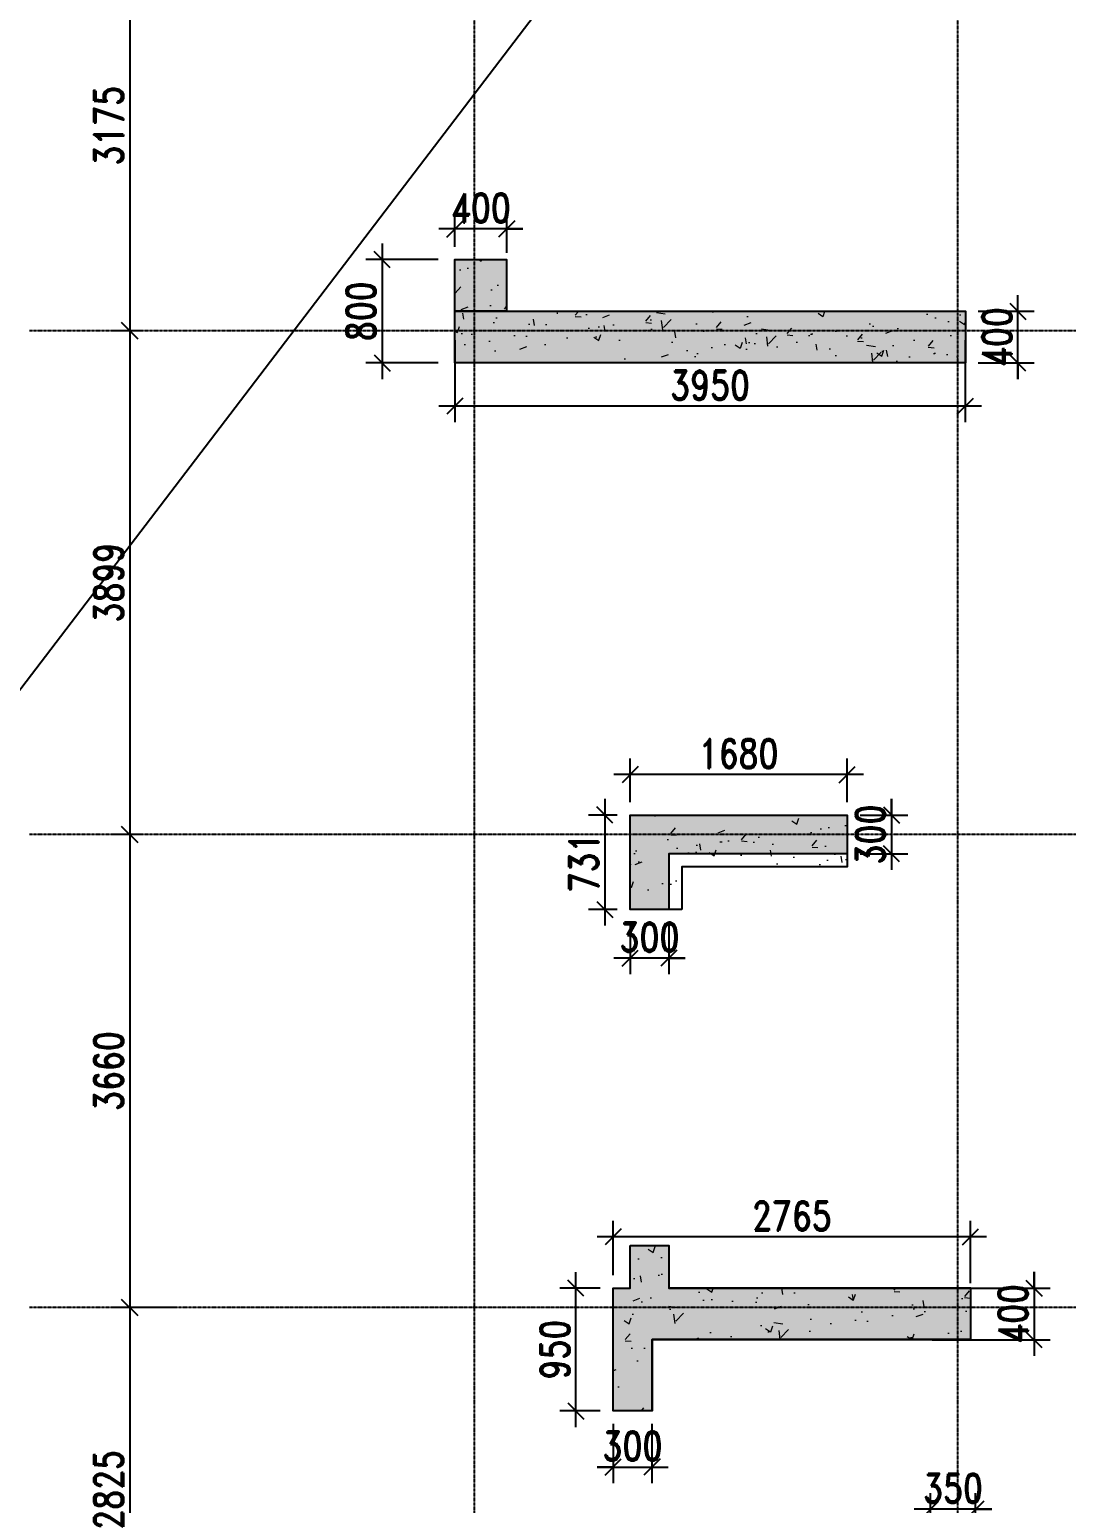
# Model space of a CAD drawing. Header units: millimetres. Extents: x 2061841 to 105821645, y -77612 to 48520811.
# Drawn here: x 105234358 to 105242382, y 48446176 to 48457584 of the extents above; entities that cross this region are included whole.
import ezdxf

# ---------------------------------------------------------------- set-up
doc = ezdxf.new("R2010")
doc.units = ezdxf.units.MM
doc.header["$LTSCALE"] = 10
doc.header["$MEASUREMENT"] = 0
doc.linetypes.add('CENTER', pattern=[2, 1.25, -0.25, 0.25, -0.25])
for name, color, linetype in [('AS-COLS', 2, 'Continuous'), ('DIM', 8, 'Continuous'), ('griddim', 3, 'Continuous'), ('S-OPENING', 6, 'Continuous')]:
    doc.layers.add(name, color=color, linetype=linetype)
doc.layers.add('S-STRCOL HATCH', color=33, linetype='Continuous', lineweight=9)
doc.styles.add('200', font='romand.shx', dxfattribs={"width": 0.8, "height": 225})
doc.dimstyles.new('GR1', dxfattribs={"dimtxt": 225, "dimasz": 125, "dimexe": 125, "dimexo": 100, "dimgap": 50, "dimtad": 1, "dimdec": 0, "dimzin": 3, "dimdsep": 46, "dimtxsty": '200', "dimblk1": 'OBLIQUE', "dimblk2": 'OBLIQUE', "dimsah": 1, "dimcen": 0.0625, "dimdle": 125, "dimclrd": 3, "dimclre": 3, "dimclrt": 2, "dimadec": 0, "dimazin": 0, "dimtfac": 1, "dimtdec": 0, "dimtix": 1, "dimtmove": 0, "dimatfit": 3, "dimfxl": 1, "dimtolj": 1, "dimtzin": 0, "dimarcsym": 0})
pattern_1 = [(50, (-102438165.63, -48481002.76), (546.554007, -47.8172566), [57.15, -628.65]), (355, (-102438165.63, -48481002.76), (-105.7302643, 573.1705357), [45.72, -502.9217525]), (100.4514447, (-102438120.1, -48481006.74), (440.8237413, 525.3532557), [48.5700264, -534.2707338]), (46.1842, (-102438165.6, -48480850.36), (813.2371227, -126.1269838), [85.725, -942.975]), (96.6355576, (-102438097.9, -48480860.9), (712.212402, 742.278374), [72.8550694, -801.4068245]), (351.1841512, (-102438165.6, -48480850.36), (712.212402, 742.278374), [68.579901, -754.379196]), (21, (-102438089.43, -48480888.46), (454.8431738, -306.7955946), [57.15, -628.65]), (326, (-102438089.43, -48480888.46), (185.406085, 552.5638984), [45.72, -502.92]), (71.451445, (-102438051.53, -48480914), (640.2492578, 245.7683067), [48.5700264, -534.2698128]), (37.5, (-102438165.63, -48481002.76), (9.26580975, 253.66511662), [0, -496.824, 0, -510.54, 0, -504.825]), (7.5, (-102438165.63, -48481002.76), (200.4589875, 300.54172445), [0, -291.084, 0, -485.394, 0, -192.405]), (327.5, (-102438335.56, -48481002.76), (406.7717855, -17.18623198), [0, -190.5, 0, -594.36, 0, -788.67]), (317.5, (-102438411.76, -48481002.76), (444.3875442, 76.2794731), [0, -247.65, 0, -394.716, 0, -560.07])]

# ---------------------------------------------------------------- blocks, each defined once
blk = doc.blocks.new('_Oblique')
at = {"color": 0, "linetype": 'ByBlock', "lineweight": -2}
blk.add_line((-0.5, -0.5), (0.5, 0.5), dxfattribs=at)
blk = doc.blocks.new('*D639')
at = {"layer": 'AS-COLS', "color": 3, "lineweight": -2, "transparency": 16777216}
for p, q in [((102472133, 48556568), (102472133, 48553143)), ((102472219, 48556443), (102472008, 48556443)), ((102472219, 48553268), (102472008, 48553268))]:
    blk.add_line(p, q, dxfattribs=at)
at = {"layer": 'Defpoints', "color": 0, "transparency": 16777216}
for p in [(102472319, 48556443), (102472133, 48553268), (102472319, 48553268)]:
    blk.add_point(p, dxfattribs=at)
at = {"layer": 'AS-COLS', "color": 3, "linetype": 'ByBlock', "lineweight": -2, "transparency": 16777216, "xscale": 125, "yscale": 125, "zscale": 125}
for p, rotation in [((102472133, 48556443), 90), ((102472133, 48553268), 270)]:
    blk.add_blockref('_Oblique', p, dxfattribs=dict(at, rotation=rotation))
at = {"layer": 'AS-COLS', "color": 2, "transparency": 16777216, "insert": (102471970, 48554855), "char_height": 225, "attachment_point": 5, "rotation": 90, "style": '200'}
blk.add_mtext('\\A1;3175', dxfattribs=at)
blk = doc.blocks.new('*D640')
at = {"layer": 'AS-COLS', "color": 3, "lineweight": -2, "transparency": 16777216}
for p, q in [((102472133, 48553393), (102472133, 48549243)), ((102472219, 48553268), (102472008, 48553268)), ((102472219, 48549368), (102472008, 48549368))]:
    blk.add_line(p, q, dxfattribs=at)
at = {"layer": 'Defpoints', "color": 0, "transparency": 16777216}
for p in [(102472319, 48553268), (102472133, 48549368), (102472319, 48549368)]:
    blk.add_point(p, dxfattribs=at)
at = {"layer": 'AS-COLS', "color": 3, "linetype": 'ByBlock', "lineweight": -2, "transparency": 16777216, "xscale": 125, "yscale": 125, "zscale": 125}
for p, rotation in [((102472133, 48553268), 90), ((102472133, 48549368), 270)]:
    blk.add_blockref('_Oblique', p, dxfattribs=dict(at, rotation=rotation))
at = {"layer": 'AS-COLS', "color": 2, "transparency": 16777216, "insert": (102471970, 48551318), "char_height": 225, "attachment_point": 5, "rotation": 90, "style": '200'}
blk.add_mtext('\\A1;3899', dxfattribs=at)
blk = doc.blocks.new('*D641')
at = {"layer": 'AS-COLS', "color": 3, "lineweight": -2, "transparency": 16777216}
for p, q in [((102472133, 48549493), (102472133, 48545583)), ((102472219, 48549368), (102472008, 48549368)), ((102472479, 48545708), (102472008, 48545708))]:
    blk.add_line(p, q, dxfattribs=at)
at = {"layer": 'Defpoints', "color": 0, "transparency": 16777216}
for p in [(102472319, 48549368), (102472133, 48545708), (102472579, 48545708)]:
    blk.add_point(p, dxfattribs=at)
at = {"layer": 'AS-COLS', "color": 3, "linetype": 'ByBlock', "lineweight": -2, "transparency": 16777216, "xscale": 125, "yscale": 125, "zscale": 125}
for p, rotation in [((102472133, 48549368), 90), ((102472133, 48545708), 270)]:
    blk.add_blockref('_Oblique', p, dxfattribs=dict(at, rotation=rotation))
at = {"layer": 'AS-COLS', "color": 2, "transparency": 16777216, "insert": (102471970, 48547538), "char_height": 225, "attachment_point": 5, "rotation": 90, "style": '200'}
blk.add_mtext('\\A1;3660', dxfattribs=at)
blk = doc.blocks.new('*D642')
at = {"layer": 'AS-COLS', "color": 3, "lineweight": -2, "transparency": 16777216}
for p, q in [((102472133, 48545833), (102472133, 48542758)), ((102472479, 48545708), (102472008, 48545708)), ((102472479, 48542883), (102472008, 48542883))]:
    blk.add_line(p, q, dxfattribs=at)
at = {"layer": 'Defpoints', "color": 0, "transparency": 16777216}
for p in [(102472579, 48545708), (102472133, 48542883), (102472579, 48542883)]:
    blk.add_point(p, dxfattribs=at)
at = {"layer": 'AS-COLS', "color": 3, "linetype": 'ByBlock', "lineweight": -2, "transparency": 16777216, "xscale": 125, "yscale": 125, "zscale": 125}
for p, rotation in [((102472133, 48545708), 90), ((102472133, 48542883), 270)]:
    blk.add_blockref('_Oblique', p, dxfattribs=dict(at, rotation=rotation))
at = {"layer": 'AS-COLS', "color": 2, "transparency": 16777216, "insert": (102471970, 48544296), "char_height": 225, "attachment_point": 5, "rotation": 90, "style": '200'}
blk.add_mtext('\\A1;2825', dxfattribs=at)
blk = doc.blocks.new('*D385')
at = {"layer": 'Defpoints', "color": 0, "transparency": 16777216}
for p in [(4554, 8748), (4554, 8352), (4904, 8340)]:
    blk.add_point(p, dxfattribs=at)
at = {"layer": 'DIM', "color": 3, "lineweight": -2, "transparency": 16777216}
for p, q in [((4554, 8452), (4554, 8873)), ((4904, 8440), (4904, 8873)), ((5029, 8748), (4429, 8748)), ((4554, 8748), (4429, 8748)), ((4904, 8748), (5029, 8748))]:
    blk.add_line(p, q, dxfattribs=at)
at = {"layer": 'DIM', "color": 3, "linetype": 'ByBlock', "lineweight": -2, "transparency": 16777216, "xscale": 125, "yscale": 125, "zscale": 125}
blk.add_blockref('_Oblique', (4554, 8748), dxfattribs=at)
at = {"layer": 'DIM', "color": 3, "linetype": 'ByBlock', "lineweight": -2, "transparency": 16777216, "xscale": 125, "yscale": 125, "zscale": 125, "rotation": 180}
blk.add_blockref('_Oblique', (4904, 8748), dxfattribs=at)
at = {"layer": 'DIM', "color": 2, "transparency": 16777216, "insert": (4729, 8911), "char_height": 225, "attachment_point": 5, "style": '200'}
blk.add_mtext('\\A1;350', dxfattribs=at)
blk = doc.blocks.new('*D388')
at = {"layer": 'Defpoints', "color": 0, "transparency": 16777216}
for p in [(2099, 10856), (2099, 10459), (4864, 10399)]:
    blk.add_point(p, dxfattribs=at)
at = {"layer": 'DIM', "color": 3, "lineweight": -2, "transparency": 16777216}
for p, q in [((2099, 10559), (2099, 10981)), ((4864, 10499), (4864, 10981)), ((4989, 10856), (1974, 10856))]:
    blk.add_line(p, q, dxfattribs=at)
at = {"layer": 'DIM', "color": 3, "linetype": 'ByBlock', "lineweight": -2, "transparency": 16777216, "xscale": 125, "yscale": 125, "zscale": 125, "rotation": 180}
blk.add_blockref('_Oblique', (2099, 10856), dxfattribs=at)
at = {"layer": 'DIM', "color": 3, "linetype": 'ByBlock', "lineweight": -2, "transparency": 16777216, "xscale": 125, "yscale": 125, "zscale": 125}
blk.add_blockref('_Oblique', (4864, 10856), dxfattribs=at)
at = {"layer": 'DIM', "color": 2, "transparency": 16777216, "insert": (3482, 11018), "char_height": 225, "attachment_point": 5, "style": '200'}
blk.add_mtext('\\A1;2765', dxfattribs=at)
blk = doc.blocks.new('*D389')
at = {"layer": 'Defpoints', "color": 0, "transparency": 16777216}
for p in [(4695, 10460), (4468, 10060), (5356, 10060)]:
    blk.add_point(p, dxfattribs=at)
at = {"layer": 'DIM', "color": 3, "lineweight": -2, "transparency": 16777216}
for p, q in [((5356, 10585), (5356, 9935)), ((5356, 10460), (5356, 10585)), ((4795, 10460), (5481, 10460)), ((4568, 10060), (5481, 10060)), ((5356, 10060), (5356, 9935))]:
    blk.add_line(p, q, dxfattribs=at)
at = {"layer": 'DIM', "color": 3, "linetype": 'ByBlock', "lineweight": -2, "transparency": 16777216, "xscale": 125, "yscale": 125, "zscale": 125}
for p, rotation in [((5356, 10460), 270), ((5356, 10060), 90)]:
    blk.add_blockref('_Oblique', p, dxfattribs=dict(at, rotation=rotation))
at = {"layer": 'DIM', "color": 2, "transparency": 16777216, "insert": (5194, 10260), "char_height": 225, "attachment_point": 5, "rotation": 90, "style": '200'}
blk.add_mtext('\\A1;400', dxfattribs=at)
blk = doc.blocks.new('*D390')
at = {"layer": 'Defpoints', "color": 0, "transparency": 16777216}
for p in [(2230, 14434), (2230, 14121), (3910, 14121)]:
    blk.add_point(p, dxfattribs=at)
at = {"layer": 'DIM', "color": 3, "lineweight": -2, "transparency": 16777216}
for p, q in [((2230, 14221), (2230, 14559)), ((3910, 14221), (3910, 14559)), ((4035, 14434), (2105, 14434))]:
    blk.add_line(p, q, dxfattribs=at)
at = {"layer": 'DIM', "color": 3, "linetype": 'ByBlock', "lineweight": -2, "transparency": 16777216, "xscale": 125, "yscale": 125, "zscale": 125, "rotation": 180}
blk.add_blockref('_Oblique', (2230, 14434), dxfattribs=at)
at = {"layer": 'DIM', "color": 3, "linetype": 'ByBlock', "lineweight": -2, "transparency": 16777216, "xscale": 125, "yscale": 125, "zscale": 125}
blk.add_blockref('_Oblique', (3910, 14434), dxfattribs=at)
at = {"layer": 'DIM', "color": 2, "transparency": 16777216, "insert": (3070, 14597), "char_height": 225, "attachment_point": 5, "style": '200'}
blk.add_mtext('\\A1;1680', dxfattribs=at)
blk = doc.blocks.new('*D391')
at = {"layer": 'Defpoints', "color": 0, "transparency": 16777216}
for p in [(2230, 14121), (2034, 13390), (2230, 13390)]:
    blk.add_point(p, dxfattribs=at)
at = {"layer": 'DIM', "color": 3, "lineweight": -2, "transparency": 16777216}
for p, q in [((2034, 14246), (2034, 13265)), ((2130, 14121), (1909, 14121)), ((2130, 13390), (1909, 13390))]:
    blk.add_line(p, q, dxfattribs=at)
at = {"layer": 'DIM', "color": 3, "linetype": 'ByBlock', "lineweight": -2, "transparency": 16777216, "xscale": 125, "yscale": 125, "zscale": 125}
for p, rotation in [((2034, 14121), 90), ((2034, 13390), 270)]:
    blk.add_blockref('_Oblique', p, dxfattribs=dict(at, rotation=rotation))
at = {"layer": 'DIM', "color": 2, "transparency": 16777216, "insert": (1872, 13755), "char_height": 225, "attachment_point": 5, "rotation": 90, "style": '200'}
blk.add_mtext('\\A1;731', dxfattribs=at)
blk = doc.blocks.new('*D392')
at = {"layer": 'Defpoints', "color": 0, "transparency": 16777216}
for p in [(2230, 13390), (2530, 13390), (2230, 13014)]:
    blk.add_point(p, dxfattribs=at)
at = {"layer": 'DIM', "color": 3, "lineweight": -2, "transparency": 16777216}
for p, q in [((2230, 13290), (2230, 12889)), ((2530, 13290), (2530, 12889)), ((2655, 13014), (2105, 13014)), ((2230, 13014), (2105, 13014)), ((2530, 13014), (2655, 13014))]:
    blk.add_line(p, q, dxfattribs=at)
at = {"layer": 'DIM', "color": 3, "linetype": 'ByBlock', "lineweight": -2, "transparency": 16777216, "xscale": 125, "yscale": 125, "zscale": 125}
blk.add_blockref('_Oblique', (2230, 13014), dxfattribs=at)
at = {"layer": 'DIM', "color": 3, "linetype": 'ByBlock', "lineweight": -2, "transparency": 16777216, "xscale": 125, "yscale": 125, "zscale": 125, "rotation": 180}
blk.add_blockref('_Oblique', (2530, 13014), dxfattribs=at)
at = {"layer": 'DIM', "color": 2, "transparency": 16777216, "insert": (2380, 13176), "char_height": 225, "attachment_point": 5, "style": '200'}
blk.add_mtext('\\A1;300', dxfattribs=at)
blk = doc.blocks.new('*D393')
at = {"layer": 'Defpoints', "color": 0, "transparency": 16777216}
for p in [(3910, 14121), (3910, 13821), (4253, 13821)]:
    blk.add_point(p, dxfattribs=at)
at = {"layer": 'DIM', "color": 3, "lineweight": -2, "transparency": 16777216}
for p, q in [((4253, 14246), (4253, 13696)), ((4253, 14121), (4253, 14246)), ((4010, 14121), (4378, 14121)), ((4010, 13821), (4378, 13821)), ((4253, 13821), (4253, 13696))]:
    blk.add_line(p, q, dxfattribs=at)
at = {"layer": 'DIM', "color": 3, "linetype": 'ByBlock', "lineweight": -2, "transparency": 16777216, "xscale": 125, "yscale": 125, "zscale": 125}
for p, rotation in [((4253, 14121), 270), ((4253, 13821), 90)]:
    blk.add_blockref('_Oblique', p, dxfattribs=dict(at, rotation=rotation))
at = {"layer": 'DIM', "color": 2, "transparency": 16777216, "insert": (4090, 13971), "char_height": 225, "attachment_point": 5, "rotation": 90, "style": '200'}
blk.add_mtext('\\A1;300', dxfattribs=at)
blk = doc.blocks.new('*D394')
at = {"layer": 'Defpoints', "color": 0, "transparency": 16777216}
for p in [(874, 17897), (4824, 17897), (874, 17286)]:
    blk.add_point(p, dxfattribs=at)
at = {"layer": 'DIM', "color": 3, "lineweight": -2, "transparency": 16777216}
for p, q in [((874, 17797), (874, 17161)), ((4824, 17797), (4824, 17161)), ((4949, 17286), (749, 17286))]:
    blk.add_line(p, q, dxfattribs=at)
at = {"layer": 'DIM', "color": 3, "linetype": 'ByBlock', "lineweight": -2, "transparency": 16777216, "xscale": 125, "yscale": 125, "zscale": 125, "rotation": 180}
blk.add_blockref('_Oblique', (874, 17286), dxfattribs=at)
at = {"layer": 'DIM', "color": 3, "linetype": 'ByBlock', "lineweight": -2, "transparency": 16777216, "xscale": 125, "yscale": 125, "zscale": 125}
blk.add_blockref('_Oblique', (4824, 17286), dxfattribs=at)
at = {"layer": 'DIM', "color": 2, "transparency": 16777216, "insert": (2849, 17448), "char_height": 225, "attachment_point": 5, "style": '200'}
blk.add_mtext('\\A1;3950', dxfattribs=at)
blk = doc.blocks.new('*D395')
at = {"layer": 'Defpoints', "color": 0, "transparency": 16777216}
for p in [(875, 18657), (875, 18420), (1275, 18373)]:
    blk.add_point(p, dxfattribs=at)
at = {"layer": 'DIM', "color": 3, "lineweight": -2, "transparency": 16777216}
for p, q in [((875, 18520), (875, 18782)), ((1275, 18473), (1275, 18782)), ((1400, 18657), (750, 18657)), ((875, 18657), (750, 18657)), ((1275, 18657), (1400, 18657))]:
    blk.add_line(p, q, dxfattribs=at)
at = {"layer": 'DIM', "color": 3, "linetype": 'ByBlock', "lineweight": -2, "transparency": 16777216, "xscale": 125, "yscale": 125, "zscale": 125}
blk.add_blockref('_Oblique', (875, 18657), dxfattribs=at)
at = {"layer": 'DIM', "color": 3, "linetype": 'ByBlock', "lineweight": -2, "transparency": 16777216, "xscale": 125, "yscale": 125, "zscale": 125, "rotation": 180}
blk.add_blockref('_Oblique', (1275, 18657), dxfattribs=at)
at = {"layer": 'DIM', "color": 2, "transparency": 16777216, "insert": (1075, 18820), "char_height": 225, "attachment_point": 5, "style": '200'}
blk.add_mtext('\\A1;400', dxfattribs=at)
blk = doc.blocks.new('*D396')
at = {"layer": 'Defpoints', "color": 0, "transparency": 16777216}
for p in [(845, 18420), (311, 17620), (845, 17620)]:
    blk.add_point(p, dxfattribs=at)
at = {"layer": 'DIM', "color": 3, "lineweight": -2, "transparency": 16777216}
for p, q in [((311, 18545), (311, 17495)), ((745, 18420), (186, 18420)), ((745, 17620), (186, 17620))]:
    blk.add_line(p, q, dxfattribs=at)
at = {"layer": 'DIM', "color": 3, "linetype": 'ByBlock', "lineweight": -2, "transparency": 16777216, "xscale": 125, "yscale": 125, "zscale": 125}
for p, rotation in [((311, 18420), 90), ((311, 17620), 270)]:
    blk.add_blockref('_Oblique', p, dxfattribs=dict(at, rotation=rotation))
at = {"layer": 'DIM', "color": 2, "transparency": 16777216, "insert": (148, 18020), "char_height": 225, "attachment_point": 5, "rotation": 90, "style": '200'}
blk.add_mtext('\\A1;800', dxfattribs=at)
blk = doc.blocks.new('*D451')
at = {"layer": 'Defpoints', "color": 0, "transparency": 16777216}
for p in [(4824, 18020), (5231, 18020), (4824, 17620)]:
    blk.add_point(p, dxfattribs=at)
at = {"layer": 'DIM', "color": 3, "lineweight": -2, "transparency": 16777216}
for p, q in [((5231, 17495), (5231, 18145)), ((5231, 18020), (5231, 18145)), ((4924, 18020), (5356, 18020)), ((4924, 17620), (5356, 17620)), ((5231, 17620), (5231, 17495))]:
    blk.add_line(p, q, dxfattribs=at)
at = {"layer": 'DIM', "color": 3, "linetype": 'ByBlock', "lineweight": -2, "transparency": 16777216, "xscale": 125, "yscale": 125, "zscale": 125}
for p, rotation in [((5231, 18020), 270), ((5231, 17620), 90)]:
    blk.add_blockref('_Oblique', p, dxfattribs=dict(at, rotation=rotation))
at = {"layer": 'DIM', "color": 2, "transparency": 16777216, "insert": (5068, 17820), "char_height": 225, "attachment_point": 5, "rotation": 90, "style": '200'}
blk.add_mtext('\\A1;400', dxfattribs=at)
blk = doc.blocks.new('*D667')
at = {"layer": 'AS-COLS', "color": 3, "lineweight": -2, "transparency": 16777216}
for p, q in [((102475585, 48544782), (102475585, 48545982)), ((102475774, 48545857), (102475460, 48545857)), ((102475774, 48544907), (102475460, 48544907))]:
    blk.add_line(p, q, dxfattribs=at)
at = {"layer": 'Defpoints', "color": 0, "transparency": 16777216}
for p in [(102475585, 48545857), (102475874, 48545857), (102475874, 48544907)]:
    blk.add_point(p, dxfattribs=at)
at = {"layer": 'AS-COLS', "color": 3, "linetype": 'ByBlock', "lineweight": -2, "transparency": 16777216, "xscale": 125, "yscale": 125, "zscale": 125}
for p, rotation in [((102475585, 48545857), 90), ((102475585, 48544907), 270)]:
    blk.add_blockref('_Oblique', p, dxfattribs=dict(at, rotation=rotation))
at = {"layer": 'AS-COLS', "color": 2, "transparency": 16777216, "insert": (102475423, 48545382), "char_height": 225, "attachment_point": 5, "rotation": 90, "style": '200'}
blk.add_mtext('\\A1;950', dxfattribs=at)
blk = doc.blocks.new('*D668')
at = {"layer": 'AS-COLS', "color": 3, "lineweight": -2, "transparency": 16777216}
for p, q in [((102475874, 48544807), (102475874, 48544348)), ((102476174, 48544807), (102476174, 48544348)), ((102475749, 48544473), (102476299, 48544473)), ((102475874, 48544473), (102475749, 48544473)), ((102476174, 48544473), (102476299, 48544473))]:
    blk.add_line(p, q, dxfattribs=at)
at = {"layer": 'Defpoints', "color": 0, "transparency": 16777216}
for p in [(102475874, 48544907), (102476174, 48544907), (102476174, 48544473)]:
    blk.add_point(p, dxfattribs=at)
at = {"layer": 'AS-COLS', "color": 3, "linetype": 'ByBlock', "lineweight": -2, "transparency": 16777216, "xscale": 125, "yscale": 125, "zscale": 125}
blk.add_blockref('_Oblique', (102475874, 48544473), dxfattribs=at)
at = {"layer": 'AS-COLS', "color": 3, "linetype": 'ByBlock', "lineweight": -2, "transparency": 16777216, "xscale": 125, "yscale": 125, "zscale": 125, "rotation": 180}
blk.add_blockref('_Oblique', (102476174, 48544473), dxfattribs=at)
at = {"layer": 'AS-COLS', "color": 2, "transparency": 16777216, "insert": (102476024, 48544635), "char_height": 225, "attachment_point": 5, "style": '200'}
blk.add_mtext('\\A1;300', dxfattribs=at)
blk = doc.blocks.new('G$C89AE7293')
at = {"layer": 'S-STRCOL HATCH'}
h = blk.add_hatch(dxfattribs=at)
h.set_pattern_fill('AR-CONC', color=3, scale=3)
h.set_pattern_definition(pattern_1)
h.paths.add_polyline_path([(5, 17534), (5, 17934), (405, 17934), (405, 17534), (5, 17534)])
h = blk.add_hatch(dxfattribs=at)
h.set_pattern_fill('AR-CONC', color=3, scale=3)
h.set_pattern_definition(pattern_1)
h.paths.add_polyline_path([(3955, 17134), (5, 17134), (5, 17534), (3955, 17534), (3955, 17134)])
h = blk.add_hatch(dxfattribs=at)
h.set_pattern_fill('AR-CONC', color=3, scale=3)
h.set_pattern_definition(pattern_1)
h.paths.add_polyline_path([(1760, 12904), (1360, 12904), (1360, 13635), (3040, 13635), (3040, 13235), (1760, 13235), (1760, 12904)])
h = blk.add_hatch(dxfattribs=at)
h.set_pattern_fill('AR-CONC', color=3, scale=3)
h.set_pattern_definition(pattern_1)
h.paths.add_polyline_path([(1360, 10304), (1660, 10304), (1660, 9975), (3995, 9975), (3995, 9575), (1530, 9575), (1530, 9024), (1230, 9024), (1230, 9973), (1360, 9973), (1360, 10304)])
at = {"layer": 'AS-COLS', "color": 1, "elevation": 0}
for points in [[(5, 17534), (5, 17934), (405, 17934), (405, 17534)], [(3955, 17134), (5, 17134), (5, 17534), (3955, 17534)], [(1760, 12904), (1360, 12904), (1360, 13635), (3040, 13635), (3040, 13235), (1760, 13235)]]:
    blk.add_lwpolyline(points, close=True, dxfattribs=at)
blk.add_lwpolyline([(1360, 10304), (1660, 10304), (1660, 9975), (3995, 9975), (3995, 9575), (1530, 9575), (1530, 9024), (1230, 9024), (1230, 9973), (1360, 9973), (1360, 10304)], dxfattribs=at)
blk = doc.blocks.new('G$CDE8A9FAD')
at = {"layer": 'S-STRCOL HATCH'}
h = blk.add_hatch(color=256, dxfattribs=at)
h.dxf.hatch_style = 1
h.paths.add_polyline_path([(874.7, 18019.9), (874.7, 18420), (1274.7, 18420), (1274.7, 18019.9), (874.7, 18019.9)])
h = blk.add_hatch(color=256, dxfattribs=at)
h.dxf.hatch_style = 1
h.paths.add_polyline_path([(4824.2, 17619.9), (874.4, 17619.9), (874.4, 18019.9), (4824.2, 18019.9), (4824.2, 17619.9)])
h = blk.add_hatch(color=256, dxfattribs=at)
h.dxf.hatch_style = 1
h.paths.add_polyline_path([(2529.8, 13389.9), (2229.8, 13389.9), (2229.7, 14120.5), (3909.7, 14120.5), (3909.7, 13820.5), (2529.7, 13820.5), (2529.8, 13389.9)])
h = blk.add_hatch(color=256, dxfattribs=at)
h.dxf.hatch_style = 1
h.paths.add_polyline_path([(2229.8, 10789.9), (2529.7, 10789.9), (2529.7, 10460.5), (4864.3, 10460.5), (4864.3, 10060.5), (2399.4, 10060.5), (2399.4, 9509.5), (2099.4, 9509.5), (2099.4, 10459.3), (2229.8, 10459.3), (2229.8, 10789.9)])
at = {"layer": 'AS-COLS', "color": 1, "elevation": 0}
for points in [[(874.7, 18019.9), (874.7, 18420), (1274.7, 18420), (1274.7, 18019.9)], [(4824.2, 17619.9), (874.4, 17619.9), (874.4, 18019.9), (4824.2, 18019.9)], [(2529.8, 13389.9), (2229.8, 13389.9), (2229.7, 14120.5), (3909.7, 14120.5), (3909.7, 13820.5), (2529.7, 13820.5)]]:
    blk.add_lwpolyline(points, close=True, dxfattribs=at)
blk.add_lwpolyline([(2229.8, 10789.9), (2529.7, 10789.9), (2529.7, 10460.5), (4864.3, 10460.5), (4864.3, 10060.5), (2399.4, 10060.5), (2399.4, 9509.5), (2099.4, 9509.5), (2099.4, 10459.3), (2229.8, 10459.3), (2229.8, 10789.9)], dxfattribs=at)
at = {"layer": 'DIM'}
for base, p1, p2, picture, middle in [((874.7, 18657.2, 0), (1274.7, 18373.2), (874.7, 18420), '*D395', (1074.7, 18819.7, 0)), ((874.4, 17285.8, 0), (4824.2, 17897.3), (874.4, 17897.3), '*D394', (2849.3, 17448.3, 0)), ((2229.7, 14434.1, 0), (3909.7, 14120.5), (2229.7, 14120.5), '*D390', (3069.7, 14596.6, 0)), ((2229.8, 13013.7, 0), (2529.8, 13389.9), (2229.8, 13389.9), '*D392', (2379.8, 13176.2, 0)), ((2099.4, 10855.6, 0), (4864.3, 10399.3), (2099.4, 10459.3), '*D388', (3481.9, 11018.1, 0)), ((4554.3, 8748.3, 0), (4904.3, 8340.2), (4554.3, 8352.1), '*D385', (4729.3, 8910.8, 0))]:
    dim = blk.add_linear_dim(base=base, p1=p1, p2=p2, dimstyle='GR1', dxfattribs=at)
    dim.commit()
    dim.dimension.update_dxf_attribs({"geometry": picture, "text_midpoint": middle})
for base, p1, p2, picture, middle in [((310.8, 17620, 0), (845.4, 18420), (845.4, 17620), '*D396', (148.3, 18020, 0)), ((5230.6, 18019.9), (4824.2, 17619.9), (4824.2, 18019.9), '*D451', (5068.1, 17819.9)), ((2034.5, 13389.9, 0), (2229.7, 14120.5), (2229.8, 13389.9), '*D391', (1872, 13755.2, 0)), ((4252.8, 13820.5, 0), (3909.7, 14120.5), (3909.7, 13820.5), '*D393', (4090.3, 13970.5, 0)), ((5356.2, 10060.5, 0), (4695.5, 10460.5), (4467.6, 10060.5), '*D389', (5193.7, 10260.5, 0))]:
    dim = blk.add_linear_dim(base=base, p1=p1, p2=p2, angle=90, dimstyle='GR1', dxfattribs=at)
    dim.commit()
    dim.dimension.update_dxf_attribs({"geometry": picture, "text_midpoint": middle})
blk = doc.blocks.new('TOWER-A TYPICAL FLOOR FRAMING PLAN N')
at = {"layer": 'AS-COLS', "color": 6}
blk.add_line((102516331, 48609568), (102425475.5, 48490410.1), dxfattribs=at)
at = {"layer": 'griddim', "color": 6, "linetype": 'CENTER', "ltscale": 0.02}
for p, q in [((102474799.1, 48566881), (102474799.1, 48532643.9)), ((102478539.1, 48566881), (102478539.1, 48532643.9)), ((102501249.8, 48553267.6), (102471357.5, 48553267.6)), ((102501249.8, 48549368.2), (102471357.5, 48549368.2)), ((102501249.8, 48545708.2), (102471357.5, 48545708.2))]:
    blk.add_line(p, q, dxfattribs=at)
at = {"layer": 'AS-COLS', "color": 6}
for name, p in [('G$CDE8A9FAD', (102473774.9, 48535398)), ('G$C89AE7293', (102474644.6, 48535883.9))]:
    blk.add_blockref(name, p, dxfattribs=at)
for base, p1, p2, picture, middle in [((102472132.7, 48553267.6), (102472318.7, 48556442.7), (102472318.7, 48553267.6), '*D639', (102471970.2, 48554855.1)), ((102472132.7, 48549368.2), (102472318.7, 48553267.6), (102472318.7, 48549368.2), '*D640', (102471970.2, 48551317.9)), ((102472132.7, 48545708.2), (102472318.7, 48549368.2), (102472579.2, 48545708.2), '*D641', (102471970.2, 48547538.2)), ((102472132.7, 48542883.2), (102472579.2, 48545708.2), (102472579.2, 48542883.2), '*D642', (102471970.2, 48544295.7))]:
    dim = blk.add_linear_dim(base=base, p1=p1, p2=p2, angle=90, dimstyle='GR1', override={"dimtmove": 1}, dxfattribs=at)
    dim.commit()
    dim.dimension.update_dxf_attribs({"geometry": picture, "text_midpoint": middle})
dim = blk.add_linear_dim(base=(102475585.1, 48545857.3), p1=(102475874.3, 48544907.5), p2=(102475874.3, 48545857.3), angle=90, dimstyle='GR1', dxfattribs=at)
dim.commit()
dim.dimension.update_dxf_attribs({"geometry": '*D667', "text_midpoint": (102475422.6, 48545382.4)})
dim = blk.add_linear_dim(base=(102476174.3, 48544472.6), p1=(102475874.3, 48544907.5), p2=(102476174.3, 48544907.5), dimstyle='GR1', dxfattribs=at)
dim.commit()
dim.dimension.update_dxf_attribs({"geometry": '*D668', "text_midpoint": (102476024.3, 48544635.1)})

msp = doc.modelspace()

# ---------------------------------------------------------------- block references
at = {"layer": 'S-OPENING'}
msp.add_blockref('TOWER-A TYPICAL FLOOR FRAMING PLAN N', (2763000.3, -98014.7), dxfattribs=at)

doc.saveas('drawing.dxf')
